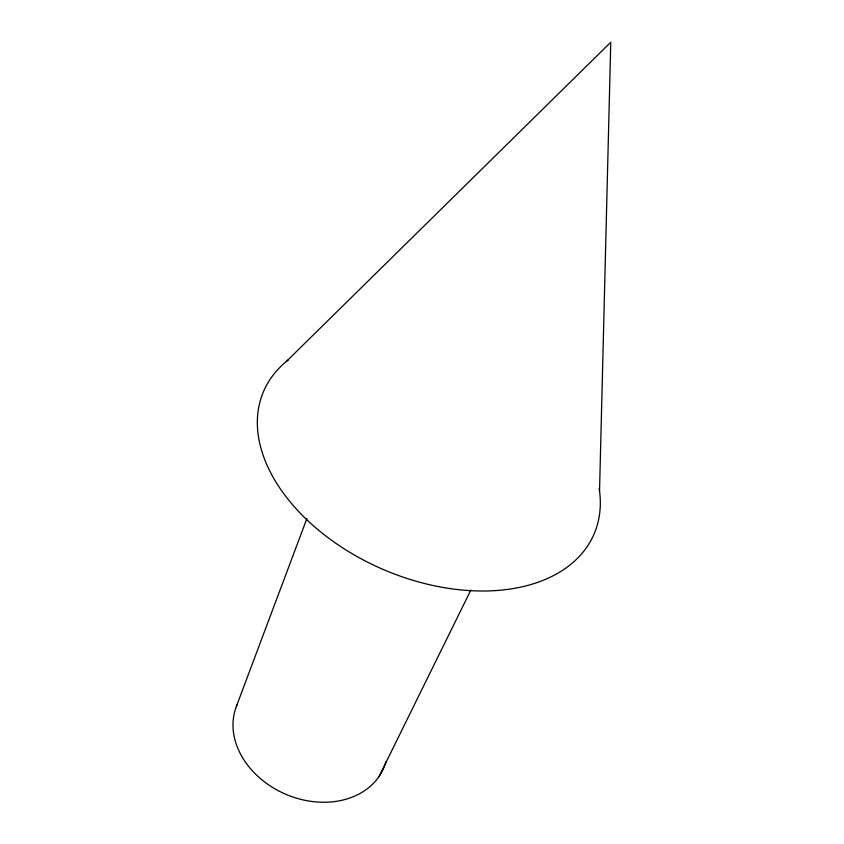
<?xml version="1.0" encoding="UTF-8"?>
<svg xmlns="http://www.w3.org/2000/svg" width="844" height="844" viewBox="0 0 844 844"><rect width="100%" height="100%" fill="white"/><g stroke="black" fill="none" stroke-linecap="round" stroke-linejoin="round"><path stroke-width="1.27" d="M599.535 490.976L610.771 42.242L286.338 361.496M236.288 706.681L306.921 518.448M379.114 776.385L470.878 589.998M599.177 488.539A179.983 116.113 23.4 0 1 386.858 571.008A179.983 116.113 23.4 0 1 288.3 359.913M386.035 761.446A79.864 62.962 23.4 0 1 289.344 795.723A79.864 62.962 23.4 0 1 237.248 704.35"/></g></svg>
